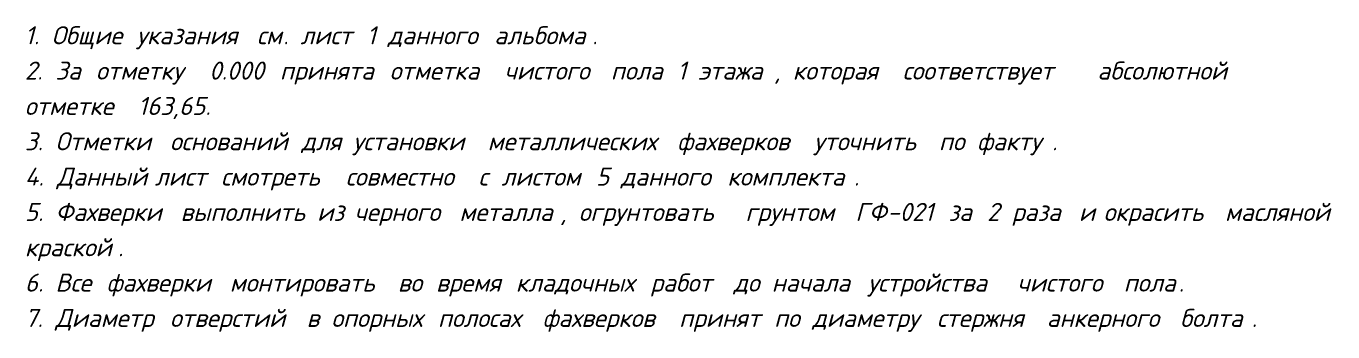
# Model space of a CAD drawing. Header units: millimetres. Extents: x -508 to 38670, y -99 to 8560.
# Drawn here: x 20570 to 38670, y -99 to 4137 of the extents above; entities that cross this region are included whole.
import ezdxf

# ---------------------------------------------------------------- set-up
doc = ezdxf.new("R2010")
doc.units = ezdxf.units.MM
doc.layers.add('G-ANNO-TEXT', color=7, linetype='Continuous', lineweight=9)
doc.styles.add('ISOCPEUR_I_5', font='isocpeui.ttf', dxfattribs={"height": 250})

msp = doc.modelspace()

# ---------------------------------------------------------------- texts
at = {"layer": 'G-ANNO-TEXT', "char_height": 250, "attachment_point": 1, "style": 'ISOCPEUR_I_5'}
for s, insert, width in [('1. ', (20552.4, 4135), 448.945), ('Общие', (20922.8, 4135), 1234.599), ('\\fISOCPEUR|b0|i1|c204|p34|; ', (21941.4, 4135), 192.405), ('указания', (22100.2, 4135), 1827.848), ('\\fISOCPEUR|b0|i1|c204|p34|; ', (23608.3, 4135), 192.405), ('см', (23767.1, 4135), 440.928), ('лист', (24369, 4135), 921.941), (' 1 ', (25129.7, 4135), 545.148), ('данного', (25579.5, 4135), 1595.358), ('\\fISOCPEUR|b0|i1|c204|p34|; ', (26895.8, 4135), 192.405), ('альбома', (27054.5, 4135), 1643.459), ('. ', (24130.9, 4135), 288.608), ('\\fISOCPEUR|b0|i1|c204|p34|;.', (28410.5, 4135), 96.203), ('2. ', (20552.4, 3645.5), 513.08), ('За', (20975.7, 3645.5), 489.029), ('\\fISOCPEUR|b0|i1|c204|p34|; ', (21379.2, 3645.5), 192.405), (' 0.000 ', (22946.9, 3645.5), 1378.902), ('\\fISOCPEUR|b0|i1|c204|p34|; ', (25447.2, 3645.5), 192.405), ('\\fISOCPEUR|b0|i1|c204|p34|; ', (27034.7, 3645.5), 192.405), ('\\fISOCPEUR|b0|i1|c204|p34|; ', (28509.7, 3645.5), 192.405), (' 1 ', (29429.1, 3645.5), 545.147), ('\\fISOCPEUR|b0|i1|c204|p34|; ', (32551.2, 3645.5), 192.405), ('\\fISOCPEUR|b0|i1|c204|p34|; ', (35250, 3645.5), 192.405), ('абсолютной', (35408.7, 3645.5), 2332.911), ('\\fISOCPEUR|b0|i1|c204|p34|; ', (37333.6, 3645.5), 192.405), ('отметку', (21537.9, 3645.5), 1707.594), ('принята', (24084.6, 3645.5), 1651.476), ('отметка', (25605.9, 3645.5), 1731.645), ('чистого', (27193.4, 3645.5), 1595.358), ('пола', (28668.5, 3645.5), 921.941), ('этажа', (29878.9, 3645.5), 1282.7), ('которая', (31188.6, 3645.5), 1651.476), ('соответствует', (32710, 3645.5), 3078.48), (', ', (30937.3, 3645.5), 304.641), ('отметке', (20552.4, 3156), 1707.594), (' 163,65.', (21961.3, 3156), 1459.071), ('3. ', (20552.4, 2666.5), 513.08), ('Отметки', (20975.7, 2666.5), 1731.645), ('\\fISOCPEUR|b0|i1|c204|p34|; ', (22404.5, 2666.5), 192.405), ('оснований', (22563.2, 2666.5), 2012.236), ('\\fISOCPEUR|b0|i1|c204|p34|; ', (24223.5, 2666.5), 192.405), ('для', (24382.2, 2666.5), 673.418), ('\\fISOCPEUR|b0|i1|c204|p34|; ', (24937.8, 2666.5), 192.405), ('установки', (25096.6, 2666.5), 2068.354), ('\\fISOCPEUR|b0|i1|c204|p34|; ', (26803.2, 2666.5), 192.405), ('металлических', (26961.9, 2666.5), 2990.294), ('\\fISOCPEUR|b0|i1|c204|p34|; ', (29429.1, 2666.5), 192.405), ('фахверков', (29587.9, 2666.5), 2100.421), ('\\fISOCPEUR|b0|i1|c204|p34|; ', (31320.9, 2666.5), 192.405), ('уточнить', (31479.7, 2666.5), 1908.016), ('\\fISOCPEUR|b0|i1|c204|p34|; ', (33053.9, 2666.5), 192.405), ('по', (33212.7, 2666.5), 448.945), ('\\fISOCPEUR|b0|i1|c204|p34|; ', (33583.1, 2666.5), 192.405), ('факту', (33741.9, 2666.5), 1258.649), ('. ', (34780.3, 2666.5), 288.608), ('4. ', (20552.4, 2177.1), 537.131), ('Данный', (20995.5, 2177.1), 1451.054), ('\\fISOCPEUR|b0|i1|c204|p34|; ', (22192.8, 2177.1), 192.405), ('\\fISOCPEUR|b0|i1|c204|p34|; ', (23112.2, 2177.1), 192.405), ('\\fISOCPEUR|b0|i1|c204|p34|; ', (24838.6, 2177.1), 192.405), ('\\fISOCPEUR|b0|i1|c204|p34|; ', (26677.5, 2177.1), 192.405), ('\\fISOCPEUR|b0|i1|c204|p34|; ', (26995, 2177.1), 192.405), (' 5 ', (28304.7, 2177.1), 609.282), ('\\fISOCPEUR|b0|i1|c204|p34|; ', (30123.7, 2177.1), 192.405), ('лист', (22351.5, 2177.1), 921.941), ('смотреть', (23271, 2177.1), 1899.999), ('совместно', (24997.4, 2177.1), 2036.286), ('\\fISOCPEUR|b0|i1|c204|p34|;с', (26836.2, 2177.1), 192.405), ('листом', (27153.7, 2177.1), 1394.936), ('данного', (28807.4, 2177.1), 1595.358), ('комплекта', (30282.4, 2177.1), 2124.472), ('\\fISOCPEUR|b0|i1|c204|p34|;.', (32035.3, 2177.1), 96.203), ('5. ', (20552.4, 1687.6), 513.08), ('Фахверки', (20975.7, 1687.6), 1908.016), ('\\fISOCPEUR|b0|i1|c204|p34|; ', (22550, 1687.6), 192.405), ('\\fISOCPEUR|b0|i1|c204|p34|; ', (24441.7, 1687.6), 192.405), ('из', (24600.5, 1687.6), 432.911), ('\\fISOCPEUR|b0|i1|c204|p34|; ', (24957.7, 1687.6), 192.405), ('\\fISOCPEUR|b0|i1|c204|p34|; ', (26412.9, 1687.6), 192.405), ('\\fISOCPEUR|b0|i1|c204|p34|; ', (30375, 1687.6), 192.405), ('\\fISOCPEUR|b0|i1|c204|p34|; ', (31896.4, 1687.6), 192.405), ('ГФ', (32055.1, 1687.6), 537.131), ('-021 ', (32498.3, 1687.6), 1026.16), ('за', (33345, 1687.6), 456.962), (' 2 ', (33722, 1687.6), 609.282), ('раза', (34224.7, 1687.6), 929.957), ('\\fISOCPEUR|b0|i1|c204|p34|; ', (34992, 1687.6), 192.405), ('\\fISOCPEUR|b0|i1|c204|p34|; ', (35336, 1687.6), 192.405), ('\\fISOCPEUR|b0|i1|c204|p34|; ', (37016.1, 1687.6), 192.405), ('масляной', (37174.8, 1687.6), 1811.814), ('\\fISOCPEUR|b0|i1|c204|p34|; ', (38669.7, 1687.6), 80.169), ('выполнить', (22708.7, 1687.6), 2100.421), ('черного', (25116.4, 1687.6), 1571.307), ('металла', (26571.6, 1687.6), 1699.578), (', ', (27973.9, 1687.6), 304.641), ('огрунтовать', (28225.3, 1687.6), 2605.484), ('грунтом', (30533.8, 1687.6), 1651.476), ('\\fISOCPEUR|b0|i1|c204|p34|;и', (35150.8, 1687.6), 224.473), ('окрасить', (35494.7, 1687.6), 1843.881), ('краской', (20552.4, 1198.1), 1563.291), ('\\fISOCPEUR|b0|i1|c204|p34|;.', (21842.2, 1198.1), 96.202), ('6. ', (20552.4, 708.6), 513.08), ('Все', (20975.7, 708.6), 665.401), ('\\fISOCPEUR|b0|i1|c204|p34|; ', (21524.7, 708.6), 192.405), ('фахверки', (21683.5, 708.6), 1875.949), ('\\fISOCPEUR|b0|i1|c204|p34|; ', (23231.3, 708.6), 192.405), ('монтировать', (23390, 708.6), 2629.535), ('\\fISOCPEUR|b0|i1|c204|p34|; ', (25559.6, 708.6), 192.405), ('во', (25718.4, 708.6), 448.945), ('\\fISOCPEUR|b0|i1|c204|p34|; ', (26088.8, 708.6), 192.405), ('время', (26247.5, 708.6), 1146.413), ('\\fISOCPEUR|b0|i1|c204|p34|; ', (27193.4, 708.6), 192.405), ('кладочных', (27352.2, 708.6), 2068.354), ('\\fISOCPEUR|b0|i1|c204|p34|; ', (29058.7, 708.6), 192.405), ('работ', (29217.5, 708.6), 1202.531), ('\\fISOCPEUR|b0|i1|c204|p34|; ', (30209.7, 708.6), 192.405), ('до', (30368.4, 708.6), 448.945), ('\\fISOCPEUR|b0|i1|c204|p34|; ', (30738.8, 708.6), 192.405), ('начала', (30897.6, 708.6), 1418.987), ('\\fISOCPEUR|b0|i1|c204|p34|; ', (32068.4, 708.6), 192.405), ('устройства', (32227.1, 708.6), 2316.877), ('\\fISOCPEUR|b0|i1|c204|p34|; ', (34138.7, 708.6), 192.405), ('чистого', (34297.5, 708.6), 1595.358), ('\\fISOCPEUR|b0|i1|c204|p34|; ', (35613.8, 708.6), 192.405), ('пола', (35772.5, 708.6), 921.941), ('\\fISOCPEUR|b0|i1|c204|p34|;.', (36533.2, 708.6), 96.202), ('7. ', (20552.4, 219.1), 513.08), ('Диаметр', (20975.7, 219.1), 1731.645), ('\\fISOCPEUR|b0|i1|c204|p34|; ', (22404.5, 219.1), 192.405), ('отверстий', (22563.2, 219.1), 2100.421), ('\\fISOCPEUR|b0|i1|c204|p34|; ', (24296.2, 219.1), 192.405), ('\\fISOCPEUR|b0|i1|c204|p34|; ', (24640.2, 219.1), 192.405), ('\\fISOCPEUR|b0|i1|c204|p34|; ', (26115.2, 219.1), 192.405), ('\\fISOCPEUR|b0|i1|c204|p34|; ', (27563.8, 219.1), 192.405), ('фахверков', (27722.6, 219.1), 2100.421), ('\\fISOCPEUR|b0|i1|c204|p34|; ', (29455.6, 219.1), 192.405), ('\\fISOCPEUR|b0|i1|c204|p34|; ', (30771.9, 219.1), 192.405), ('\\fISOCPEUR|b0|i1|c204|p34|; ', (31301.1, 219.1), 192.405), ('\\fISOCPEUR|b0|i1|c204|p34|; ', (33027.5, 219.1), 192.405), ('\\fISOCPEUR|b0|i1|c204|p34|; ', (34548.8, 219.1), 192.405), ('\\fISOCPEUR|b0|i1|c204|p34|; ', (36394.3, 219.1), 192.405), ('болта', (36553, 219.1), 1202.531), ('\\fISOCPEUR|b0|i1|c204|p34|;в', (24455, 219.1), 224.473), ('опорных', (24798.9, 219.1), 1595.358), ('полосах', (26274, 219.1), 1563.291), ('принят', (29614.4, 219.1), 1402.953), ('по', (30930.7, 219.1), 448.945), ('диаметру', (31459.8, 219.1), 1899.999), ('стержня', (33186.2, 219.1), 1651.476), ('анкерного', (34707.6, 219.1), 2044.303), ('\\fISOCPEUR|b0|i1|c204|p34|;.', (37545.2, 219.1), 96.202)]:
    msp.add_mtext(s, dxfattribs=dict(at, insert=insert, width=width))

doc.saveas('drawing.dxf')
